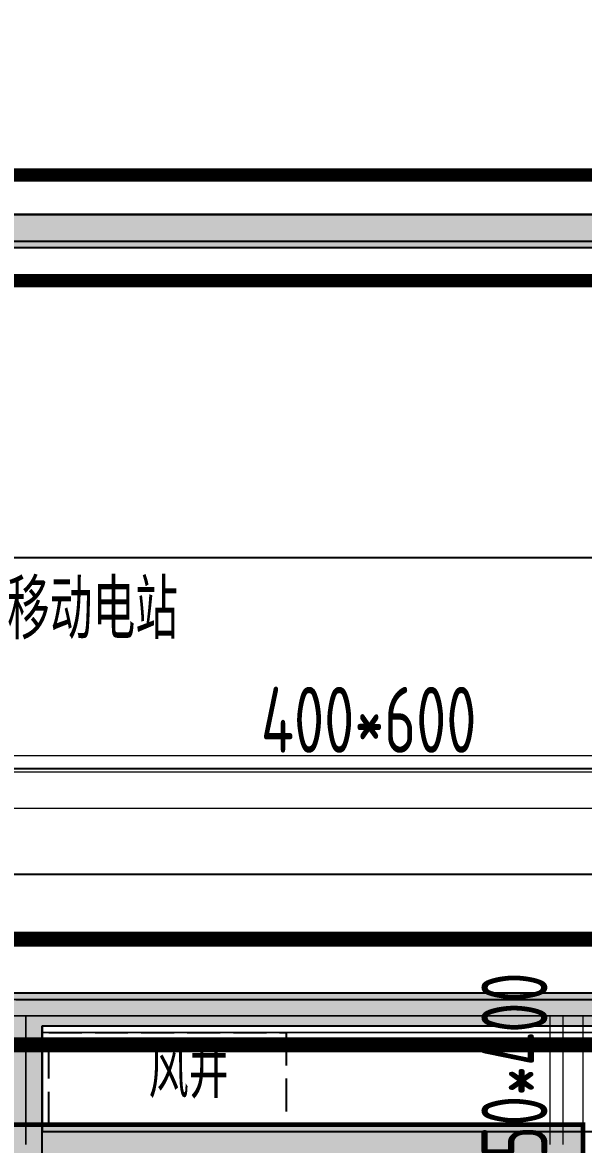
# Model space of a CAD drawing. Extents: x 369444 to 684549, y -549309 to 575337.
# Drawn here: x 500024 to 504279, y 399707 to 408214 of the extents above; entities that cross this region are included whole.
import ezdxf

# ---------------------------------------------------------------- set-up
doc = ezdxf.new("R2010")
doc.units = 0
doc.header["$LTSCALE"] = 1000
doc.header["$MEASUREMENT"] = 0
doc.linetypes.add('DASH', pattern=[0.35, 0.25, -0.1])
for name, color, linetype, lineweight, true_color in [('-1-0-1', 7, 'Continuous', 0, 0xc0c0c0), ('-1-1-2', 7, 'Continuous', 0, 0xc0c0c0), ('-2-0-1', 1, 'Continuous', 0, 0xff0000), ('-2-1-2', 9, 'Continuous', 0, 0x808080), ('1-6-1', 7, 'Continuous', 0, 0x55ff55), ('1-6-2', 7, 'Continuous', 0, 0x55ff55), ('12-6-1', 4, 'Continuous', 0, 0x00ffff), ('12-6-2', 4, 'Continuous', 0, 0x00ffff), ('12-6-5', 4, 'Continuous', 0, 0x00ffff)]:
    doc.layers.add(name, color=color, linetype=linetype, lineweight=lineweight, true_color=true_color)
for name, color, linetype in [('DOTE', 1, 'Continuous'), ('PUB_HATCH', 8, 'Continuous'), ('WALL', 9, 'Continuous'), ('WINDOW', 4, 'Continuous'), ('作业图', 7, 'Continuous'), ('房间名称', 72, 'Continuous'), ('砼墙', 151, 'Continuous'), ('防火分区线', 7, 'Continuous')]:
    doc.layers.add(name, color=color, linetype=linetype)
doc.layers.add('S_ConcWall', color=3, linetype='Continuous', lineweight=35)
doc.styles.add('_TCH_DIM', font='SIMPLEX', dxfattribs={"bigfont": 'GBCBIG'})
doc.styles.add('HNSJY', font='hnsjy-07.shx', dxfattribs={"width": 0.8, "bigfont": 'hnsjy-hz.shx'})
doc.styles.add('yjkcad', font='yjkeng.shx', dxfattribs={"width": 0.7, "height": 250, "bigfont": 'yjkchn.shx'})

# ---------------------------------------------------------------- blocks, each defined once
blk = doc.blocks.new('nihao23fdf')
at = {"layer": '砼墙'}
h = blk.add_hatch(color=0, dxfattribs=at)
h.dxf.hatch_style = 1
h.paths.add_polyline_path([(-17550, -6200), (-17550, -5950), (-17950, -5950), (-17950, -2850), (-17550.24951171875, -2850), (-17550.24951171875, -2600), (-18250, -2600), (-18250, -6000), (-18250, -6200), (-18050, -6200)])
h.paths.add_polyline_path([(-17950, -8300), (-18250, -8300), (-18250, -13650.00048828125), (-17399.74951171875, -13650.00048828125), (-17399.74951171875, -13400.00048828125), (-17950, -13400.00048828125)])
h.paths.add_polyline_path([(-14074.8330078125, -9250.0166015625), (-13824.8330078125, -9250), (-13824.9990234375, -7250), (-14074.9990234375, -7250)])
h.paths.add_polyline_path([(-13799.763671875, -10449.99267578125), (-14099.76367121714, -10450.02187123982), (-14099.53061315205, -13400.00575794702), (-14699.75131693491, -13400.0004882697), (-14699.75, -13650.00048828125), (-14049.4990234375, -13650.00048828125), (-13249.4990234375, -13650.00048828125), (-13249.4990234375, -13400.00048828125), (-13799.529296875, -13399.9931640625)])
h.paths.add_polyline_path([(-15250.4990234375, -2600), (-15750.24951171875, -2600), (-15750.24951171875, -2850), (-15300.4990234375, -2850), (-15299.9990234375, -4400.029296875), (-15049.9990234375, -4399.970703125), (-15050.4990234375, -2850), (-14900.4990234375, -2850), (-14900.4990234375, -2600)])
h.paths.add_polyline_path([(-13449.7490234375, -2850), (-13449.9990234375, -5950), (-14049.9990234375, -5950), (-14049.9990234375, -6200), (-13199.9990234375, -6200), (-13199.9990234375, -2850), (-12800.9990234375, -2850), (-12800.9990234375, -2600), (-13249.9990234375, -2600), (-14000.4990234375, -2600), (-14000.2490234375, -2850)])
h.paths.add_polyline_path([(-10400.4990234375, -2600), (-11000.9990234375, -2600), (-11000.9990234375, -2850), (-10425.2490234375, -2850.00390625), (-10424.99999999998, -4650.033136978163), (-10174.99999999998, -4649.966730728163), (-10175.2490234375, -2849.99609375), (-9800.4990234375, -2850), (-9800.4990234375, -2600)])
h.paths.add_polyline_path([(-8300, -2600), (-8300, 0), (0, 0), (0, -2600), (-600, -2600), (-600, -2800), (0, -2800), (0, -2850), (0, -4700), (250, -4700), (250, -2850), (900.5, -2850), (900.5, -2600), (250, -2600), (250, 250), (-8550, 250), (-8550, -2600), (-8600.4990234375, -2600), (-8600.4990234375, -2800), (-8600.4990234375, -2850), (-7949.9990234375, -2850), (-7949.9990234375, -4500), (-7699.9990234375, -4500), (-7699.9990234375, -2600)])
h.paths.add_polyline_path([(2724.90625, -2850.00439453125), (3299.90625, -2850), (3299.90625, -2600), (2700.53515625, -2600), (2100.5, -2600), (2100.5, -2850), (2474.90625, -2850), (2474.831542975415, -4649.964821425441), (2724.831542975415, -4650.039528456691)])
h.paths.add_polyline_path([(5499.90625, -2850), (5499.90625, -6200), (6349.90625, -6200), (6349.90625, -5950), (5749.90625, -5950), (5749.609375, -2850), (6300.203125, -2850), (6300.5, -2600), (5549.90625, -2600), (5099.90625, -2600), (5099.90625, -2850)])
h.paths.add_polyline_path([(7550.53515625, -2600), (7200.5, -2600), (7200.5, -2850), (7350.46484375, -2850), (7349.90625, -4399.96484375), (7599.90625, -4400.03515625), (7600.46484375, -2850), (8050.203125, -2850), (8050.203125, -2600)])
h.paths.add_polyline_path([(10249.90625, -2850), (10249.90625, -5950), (9849.90625, -5950), (9849.90625, -6200), (10349.90625, -6200), (10549.90625, -6200), (10549.90625, -6000), (10549.90625, -2600), (9850.203125, -2600), (9850.203125, -2850)])
h.paths.add_polyline_path([(10549.90625, -8300), (10249.90625, -8300), (10249.90625, -13400.00048828125), (9699.703125, -13400.00048828125), (9699.703125, -13650.00048828125), (10549.90625, -13650.00048828125)])
h.paths.add_polyline_path([(6099.525391034782, -13399.99620058038), (5549.5, -13400.00048828125), (5549.5, -13650.00048828125), (6349.5, -13650.00048828125), (6999.703125, -13650.00048828125), (6999.704197706422, -13400.0004882736), (6399.526463507675, -13400.00478037033), (6399.714843926253, -10450.00429209674), (6099.714844159782, -10449.98204042413)])
h.paths.add_polyline_path([(6125.1669921875, -9250.0166015625), (6375.1669921875, -9250), (6375.0009765625, -7250), (6125.0009765625, -7250)])
h.paths.add_polyline_path([(-450, -14650.00048828125), (-450, -13650.00048828125), (150, -13650.00048828125), (150, -13400.00048828125), (-450, -13400.00048828125), (-450, -10210), (-700, -10210), (-700, -14250.00048828125), (-950, -14250.00048828125), (-950, -14650.00048828125)])
h.paths.add_polyline_path([(250, -9210), (250, -6200), (800, -6200), (800, -5950), (0, -5950), (0, -6000), (0, -6200), (0, -8900), (-450, -8900), (-900, -8900), (-900, -9210), (-700.0000000001164, -9210), (-700.0000000001164, -9310), (-450, -9310), (-450, -9210)])
h.paths.add_polyline_path([(-7250.000000000116, -9210), (-7250.000000000116, -9310), (-7000, -9310), (-7000, -9210), (-6800, -9210), (-6800, -8900), (-7250, -8900), (-7699.9990234375, -8900), (-7699.9990234375, -6200), (-7699.9990234375, -6000), (-7699.9990234375, -5950), (-8500, -5950), (-8500, -6200), (-7949.9990234375, -6200), (-7949.9990234375, -9210)])
h.paths.add_polyline_path([(-7250, -13400.00048828125), (-7850, -13400.00048828125), (-7850, -13650.00048828125), (-7250, -13650.00048828125), (-7250, -14650.00048828125), (-6750, -14650.00048828125), (-6749.999999999993, -14250.00048828125), (-6999.999999999993, -14250.00048828125), (-7000, -10209.42229774245), (-7249.999999997322, -10209.42229774245)])
at = {"layer": '砼墙', "color": 0, "lineweight": 35, "ltscale": 0.9999999776482582}
blk.add_lwpolyline([(250, -2600), (250, 250), (250, 250), (250, 250), (250, 250), (-8550, 250), (-8550, -2600)], dxfattribs=at)
blk = doc.blocks.new('A$C344F088D')
at = {"layer": 'S_ConcWall', "color": 0, "lineweight": 35, "ltscale": 0.9999999776482582, "const_width": 35}
blk.add_lwpolyline([(4999.5, 0), (4999.5, -1700), (5249.5, -1700), (5249.5, -50), (5900, -50), (5900, 200), (5249.5, 200), (5249.5, 3050), (5249.5, 3050), (5249.5, 3050), (5249.5, 3050), (-3550.5, 3050), (-3550.5, 200), (-3600.9990234375, 200), (-3600.9990234375, 0), (-3600.9990234375, -50), (-2950.4990234375, -50), (-2950.4990234375, -1700), (-2700.4990234375, -1700), (-2700.4990234375, 200), (-3300.5, 200), (-3300.5, 2800)], dxfattribs=at)

msp = doc.modelspace()

# ---------------------------------------------------------------- hatches: boundary and pattern name
at = {"layer": 'PUB_HATCH'}
for points in [[(497124.6393060666, 406590.7223558116), (497274.6386880856, 406506.9790205646), (510024.6168603878, 406506.9789919544), (510274.6166543942, 406756.9789914775), (497124.640610693, 406756.9790210414)], [(499924.6140680294, 400856.9158997226), (500174.6144800168, 400606.9183182407), (505924.6106805783, 400606.9739403415), (505824.609688757, 400806.9729728389), (505674.6094751339, 400856.9715218234)], [(499924.6157007199, 399856.9815506625), (500174.6161127072, 399606.9819082904), (500174.6144800168, 400606.9183182407), (499924.6140680294, 400856.9158997226)], [(492124.6156473141, 399856.970404594), (492374.6156473141, 399606.9707622218), (500174.6161127072, 399606.9819082904), (499924.6157007199, 399856.9815506625)]]:
    msp.add_hatch(color=256, dxfattribs=at).paths.add_polyline_path(points)

# ---------------------------------------------------------------- linework, layer by layer
at = {"layer": '-1-0-1', "color": 0}
for p in [(500049.3778161984, 400681.9559673953, -3600), (504124.3205270749, 400681.9559673953, -3600)]:
    msp.add_point(p, dxfattribs=at)
at = {"layer": '-1-1-2', "color": 0}
for p, q in [((500049.3778161984, 400681.9559673953, -3600), (500049.3778161984, 400681.9559673953)), ((504124.3205270749, 400681.9559673953, -3600), (504124.3205270749, 400681.9559673953))]:
    msp.add_line(p, q, dxfattribs=at)
at = {"layer": '-2-0-1', "color": 0}
for p, q in [((498574.3190240841, 406757.0527653384, -3600), (505799.3723535519, 406757.0527653384, -3600)), ((499499.381424902, 402531.9712452579, -3600), (505799.3723535519, 402531.9712452579, -3600)), ((499499.381424902, 400681.9559673953, -3600), (500049.3778161984, 400681.9559673953, -3600)), ((500049.3778161984, 400681.9559673953, -3600), (504124.3205270749, 400681.9559673953, -3600)), ((500049.3778161984, 399706.9434880901, -3600), (500049.3778161984, 400681.9559673953, -3600)), ((504124.3205270749, 399706.9434880901, -3600), (504124.3205270749, 400681.9559673953, -3600)), ((504124.3205270749, 400681.9559673953, -3600), (505799.3723535519, 400681.9559673953, -3600))]:
    msp.add_line(p, q, dxfattribs=at)
at = {"layer": '-2-1-2', "color": 0}
for p, q in [((498574.3190240841, 406757.0527653384), (505799.3723535519, 406757.0527653384)), ((499499.381424902, 402531.9712452579), (505799.3723535519, 402531.9712452579)), ((499499.381424902, 400681.9559673953), (500049.3778161984, 400681.9559673953)), ((500049.3778161984, 400681.9559673953), (504124.3205270749, 400681.9559673953)), ((500049.3778161984, 399706.9434880901), (500049.3778161984, 400681.9559673953)), ((504124.3205270749, 399706.9434880901), (504124.3205270749, 400681.9559673953)), ((504124.3205270749, 400681.9559673953), (505799.3723535519, 400681.9559673953))]:
    msp.add_line(p, q, dxfattribs=at)
at = {"layer": '1-6-1', "color": 0}
for p, q in [((505799.3723535519, 406757.0527653384, -8700), (498824.3190240841, 406757.0527653384, -8700)), ((498824.3190240841, 406757.0527653384, -5100), (505799.3723535519, 406757.0527653384, -5100)), ((505799.3723535519, 406507.0527653384, -5100), (498574.3190240841, 406507.0527653384, -5100)), ((498574.3190240841, 406507.0527653384, -8700), (505799.3723535519, 406507.0527653384, -8700)), ((500049.3778161984, 400806.9559673953, -3600), (499624.381424902, 400806.9559673953, -3600)), ((499624.381424902, 400806.9559673953), (500049.3778161984, 400806.9559673953)), ((500049.3778161984, 400806.9559673953, -3600), (500049.3778161984, 400806.9559673953)), ((504124.3205270749, 400806.9559673953, -3600), (500049.3778161984, 400806.9559673953, -3600)), ((500049.3778161984, 400806.9559673953), (504124.3205270749, 400806.9559673953)), ((500049.3778161984, 400806.9559673953), (500049.3778161984, 400806.9559673953, -3600)), ((504124.3205270749, 400806.9559673953), (504124.3205270749, 400806.9559673953, -3600)), ((504124.3205270749, 400806.9559673953, -3600), (504124.3205270749, 400806.9559673953)), ((505674.3723535519, 400806.9559673953, -3600), (504124.3205270749, 400806.9559673953, -3600)), ((504124.3205270749, 400806.9559673953), (505674.3723535519, 400806.9559673953)), ((500174.3778161984, 400556.9559673953), (500174.3778161984, 400556.9559673953, -3600)), ((504124.3205270749, 400556.9559673953), (500174.3778161984, 400556.9559673953)), ((500174.3778161984, 400556.9559673953, -3600), (504124.3205270749, 400556.9559673953, -3600)), ((500174.3778161984, 400556.9559673953), (500174.3778161984, 399856.9434880901)), ((500174.3778161984, 400556.9559673953, -3600), (500174.3778161984, 400556.9559673953)), ((500174.3778161984, 399856.9434880901, -3600), (500174.3778161984, 400556.9559673953, -3600)), ((504124.3205270749, 400556.9559673953, -3600), (504124.3205270749, 400556.9559673953)), ((504124.3205270749, 400556.9559673953), (504124.3205270749, 400556.9559673953, -3600)), ((505799.3723535519, 400556.9559673953), (504124.3205270749, 400556.9559673953)), ((504124.3205270749, 400556.9559673953, -3600), (505799.3723535519, 400556.9559673953, -3600)), ((500174.3778161984, 399856.9434880901), (500174.3778161984, 399856.9434880901, -3600)), ((500174.3778161984, 399856.9434880901, -3600), (500174.3778161984, 399856.9434880901)), ((503324.3205270749, 399856.9434880901, -3600), (500174.3778161984, 399856.9434880901, -3600)), ((500174.3778161984, 399856.9434880901), (503324.3205270749, 399856.9434880901)), ((503324.3205270749, 399856.9434880901), (503324.3205270749, 399856.9434880901, -3600)), ((503324.3205270749, 399856.9434880901, -3600), (503324.3205270749, 399856.9434880901)), ((503524.3205270749, 399856.9434880901, -3600), (503324.3205270749, 399856.9434880901, -3600)), ((503324.3205270749, 399856.9434880901), (503524.3205270749, 399856.9434880901)), ((503524.3205270749, 399856.9434880901), (503524.3205270749, 399856.9434880901, -3600)), ((503524.3205270749, 399856.9434880901, -3600), (503524.3205270749, 399856.9434880901)), ((504274.3205270749, 399856.9434880901, -3600), (503524.3205270749, 399856.9434880901, -3600)), ((503524.3205270749, 399856.9434880901), (504274.3205270749, 399856.9434880901)), ((504274.3205270749, 399856.9434880901), (504274.3205270749, 398406.9434880901)), ((504274.3205270749, 399856.9434880901, -3600), (504274.3205270749, 399856.9434880901)), ((504274.3205270749, 398406.9434880901, -3600), (504274.3205270749, 399856.9434880901, -3600)), ((504274.3205270749, 399856.9434880901), (504274.3205270749, 399856.9434880901, -3600))]:
    msp.add_line(p, q, dxfattribs=at)
at = {"layer": '1-6-2', "color": 0}
for p, q in [((505799.3723535519, 406757.0527653384, -5100), (498574.3190240841, 406757.0527653384, -5100)), ((498574.3190240841, 406757.0527653384, -8700), (505799.3723535519, 406757.0527653384, -8700)), ((500049.3778161984, 400681.9559673953), (499499.381424902, 400681.9559673953)), ((499499.381424902, 400681.9559673953, -3600), (500049.3778161984, 400681.9559673953, -3600)), ((500049.3778161984, 400681.9559673953), (500049.3778161984, 400681.9559673953, -3600)), ((504124.3205270749, 400681.9559673953), (500049.3778161984, 400681.9559673953)), ((500049.3778161984, 400681.9559673953, -3600), (504124.3205270749, 400681.9559673953, -3600)), ((500049.3778161984, 400681.9559673953, -3600), (500049.3778161984, 400681.9559673953)), ((500049.3778161984, 400681.9559673953), (500049.3778161984, 399706.9434880901)), ((500049.3778161984, 400681.9559673953, -3600), (500049.3778161984, 400681.9559673953)), ((500049.3778161984, 399706.9434880901, -3600), (500049.3778161984, 400681.9559673953, -3600)), ((504124.3205270749, 400681.9559673953, -3600), (504124.3205270749, 400681.9559673953)), ((504124.3205270749, 400681.9559673953), (504124.3205270749, 400681.9559673953, -3600)), ((505799.3723535519, 400681.9559673953), (504124.3205270749, 400681.9559673953)), ((504124.3205270749, 400681.9559673953, -3600), (505799.3723535519, 400681.9559673953, -3600))]:
    msp.add_line(p, q, dxfattribs=at)
at = {"layer": '12-6-1', "color": 0}
for p, q in [((499499.381424902, 402656.9712452579), (505799.3723535519, 402656.9712452579)), ((499499.381424902, 402656.9712452579, -600), (505799.3723535519, 402656.9712452579, -600)), ((499499.381424902, 402256.9712452579), (505799.3723535519, 402256.9712452579)), ((499499.381424902, 402256.9712452579, -600), (505799.3723535519, 402256.9712452579, -600)), ((504024.3205270749, 400681.9559673953), (504274.3205270749, 400681.9559673953)), ((504024.3205270749, 400681.9559673953, -400), (504024.3205270749, 400681.9559673953)), ((504274.3205270749, 400681.9559673953, -400), (504024.3205270749, 400681.9559673953, -400)), ((504024.3205270749, 399706.9434880901), (504024.3205270749, 400681.9559673953)), ((504024.3205270749, 399706.9434880901, -400), (504024.3205270749, 400681.9559673953, -400)), ((504274.3205270749, 400681.9559673953), (504274.3205270749, 400681.9559673953, -400)), ((504274.3205270749, 399706.9434880901), (504274.3205270749, 400681.9559673953)), ((504274.3205270749, 399706.9434880901, -400), (504274.3205270749, 400681.9559673953, -400))]:
    msp.add_line(p, q, dxfattribs=at)
at = {"layer": '12-6-2', "color": 0}
for p, q in [((499499.381424902, 402531.9712452579), (505799.3723535519, 402531.9712452579)), ((504124.3205270749, 399706.9434880901), (504124.3205270749, 400681.9559673953))]:
    msp.add_line(p, q, dxfattribs=at)
at = {"layer": 'DOTE', "color": 8, "lineweight": -2}
for p, q in [((377844.3971185666, 406756.9744267154), (624570.9460306149, 406756.9744267154)), ((377844.3971185666, 404156.9742912936), (624570.9460306149, 404156.9742912936)), ((377844.3971185666, 401756.9743961978), (624570.9460306149, 401756.9743961978))]:
    msp.add_line(p, q, dxfattribs=at)
at = {"layer": 'WALL'}
for p, q in [((497124.640610693, 406756.9790210414), (510274.6166543942, 406756.9789914775)), ((498824.6776590329, 406756.9743528056), (506474.6778879147, 406756.9743618655)), ((498824.6776590329, 406556.9743528056), (506474.6778879147, 406556.9743618655)), ((497274.6386880856, 406506.9790205646), (510024.6168603878, 406506.9789919544)), ((499924.6140680294, 400856.9158997226), (505674.6094751339, 400856.9715218234)), ((499974.4866342526, 400806.9736413646), (509224.3666467648, 400806.9736413646)), ((500174.4866342526, 400606.9736413646), (509024.3666467648, 400606.9736413646)), ((500174.4866342526, 400606.9736413646), (500174.4866342526, 399806.9736413646)), ((500174.6144800168, 400606.9183182407), (505924.6106805783, 400606.9739403415)), ((500174.6161127072, 399606.9819082904), (500174.6144800168, 400606.9183182407)), ((500174.4866342526, 399806.9736413646), (503524.4866342526, 399806.9736413646)), ((503524.4866342526, 399806.9736413646), (504124.4866342526, 399806.9736413646)), ((504124.4866342526, 399806.9736413646), (508474.3928842526, 399806.9736413646))]:
    msp.add_line(p, q, dxfattribs=at)
at = {"layer": 'WINDOW', "color": 1}
msp.add_lwpolyline([(499724.6094751339, 402556.9778670955), (505674.6094751339, 402556.9778623271), (505674.6094751339, 406756.9778613735), (499724.6094751339, 406756.9778661418)], close=True, dxfattribs=at)
at = {"layer": 'WINDOW', "linetype": 'DASH'}
msp.add_lwpolyline([(500224.4866342526, 400556.9736413646), (502024.4866342526, 400556.9736413646), (502024.4866342526, 399856.9736413646), (500224.4866342526, 399856.9736413646)], close=True, dxfattribs=at)
at = {"layer": '防火分区线', "color": 2, "linetype": 'DASH', "ltscale": 8, "const_width": 100}
for points in [[(498274.4831323605, 451106.9793038059), (498274.4831857663, 406256.7376966167), (509724.4919671994, 406256.7376966167), (509724.4913110714, 401706.8422999072), (514774.481537817, 401706.8430533099), (514774.4859018307, 406256.7421168971), (538424.5743494015, 406257.0034665752), (538414.6342706662, 449806.7352380443)], [(499074.4831323605, 450306.9793038059), (499074.4831857663, 407056.7376966167), (510524.4920816403, 407056.7376966167), (510524.4914255124, 402506.8424191165), (513974.4823083859, 402506.8429341007), (513974.4866723996, 407056.7332763362), (537624.391732214, 407056.9946241069), (537614.4516534787, 450606.7352380443)]]:
    msp.add_lwpolyline(points, dxfattribs=at)
at = {"layer": '防火分区线', "color": 5, "linetype": 'DASH', "ltscale": 8, "const_width": 100}
for points in [[(491724.489716528, 400457.0039643932), (495074.5324945431, 400457.0039643932), (495074.5309915524, 402321.0832209277), (496814.6027536374, 402321.0747317958), (496814.5989313107, 400471.0159921336), (506130.5525369626, 400471.0159926105), (506131.0354394894, 403546.446706264), (510525.0759134274, 403546.438513248), (510524.4169321042, 407056.7494620967), (493124.5428247433, 407056.2375764537), (493124.5428247433, 406664.789126842), (491824.5429468136, 406664.789126842)], [(490924.4937906247, 401257.0039643932), (494274.531853674, 401257.0039643932), (494274.5303506833, 403121.0871243167), (497614.6044015866, 403121.0708293605), (497614.6005792599, 401271.0159921336), (505330.6781473141, 401271.0159926105), (505331.161049841, 404346.4481978107), (509724.9257211667, 404346.4400047946), (509724.5671091061, 406256.7259311366), (493924.5428247433, 406256.2611112285), (493924.5428247433, 405864.789126842), (491024.5429468136, 405864.789126842)]]:
    msp.add_lwpolyline(points, dxfattribs=at)
at = {"layer": '防火分区线', "color": 56, "linetype": 'DASH', "ltscale": 8, "const_width": 100}
for points in [[(490917.551674841, 401242.9347457576), (494268.2457742672, 401242.9347457576), (494268.2442712765, 403107.0179056812), (497608.3183221798, 403107.001610725), (497608.3144998532, 401256.9467734981), (505324.397629736, 401256.9467739749), (505324.9232950192, 404332.3789791751), (510518.7542657834, 404332.3692946124), (510518.2450799923, 398206.96190974), (516024.3894281369, 398206.9571957279), (516024.3894281369, 393106.9596995998), (514869.2357568722, 393106.9636945415), (514873.6597604733, 390706.9724831271), (540868.4831323605, 390706.8418049503)], [(491718.8596734982, 400442.9347457576), (495068.2464227658, 400442.9347457576), (495068.2449197751, 402307.014002769), (496808.3166666012, 402307.0055136371), (496808.3128442746, 400456.9467734981), (506124.2608957272, 400456.9467739749), (506124.7865610104, 403532.3774876285), (509718.6877603512, 403532.3707866359), (509718.1785745602, 397406.9625944782), (515224.3894281369, 397406.957880466), (515224.3894281369, 393906.962466209), (514067.7597208004, 393906.9664663959), (514075.1330652218, 389906.9764971423), (540068.4831323605, 389906.8458265949)]]:
    msp.add_lwpolyline(points, dxfattribs=at)

# ---------------------------------------------------------------- block references
at = {"layer": '作业图', "color": 8}
msp.add_blockref('A$C344F088D', (499024.986637603, 396806.943487931), dxfattribs=at)
at = {"layer": '砼墙', "color": 8}
msp.add_blockref('nihao23fdf', (504024.4866342526, 399606.9736413646), dxfattribs=at)

# ---------------------------------------------------------------- texts
at = {"color": 2, "style": '_TCH_DIM'}
msp.add_text('移动电站', height=450, dxfattribs=at).set_placement((499907.5309152585, 403538.8308171916, 2.354065077206752))
at = {"layer": '12-6-5', "color": 0, "insert": (502649.3768930417, 402676.9712452579), "char_height": 500, "attachment_point": 8, "style": 'yjkcad'}
msp.add_mtext('400*600', dxfattribs=at)
at = {"layer": '12-6-5', "color": 0, "insert": (504004.3205270749, 400194.4497275043), "char_height": 500, "attachment_point": 8, "rotation": 90, "style": 'yjkcad'}
msp.add_mtext('250*400', dxfattribs=at)
at = {"layer": '房间名称', "style": 'HNSJY', "width": 0.8}
msp.add_text('风井', height=400, dxfattribs=at).set_placement((500981.0394449215, 400059.8986854244))

doc.saveas('drawing.dxf')
